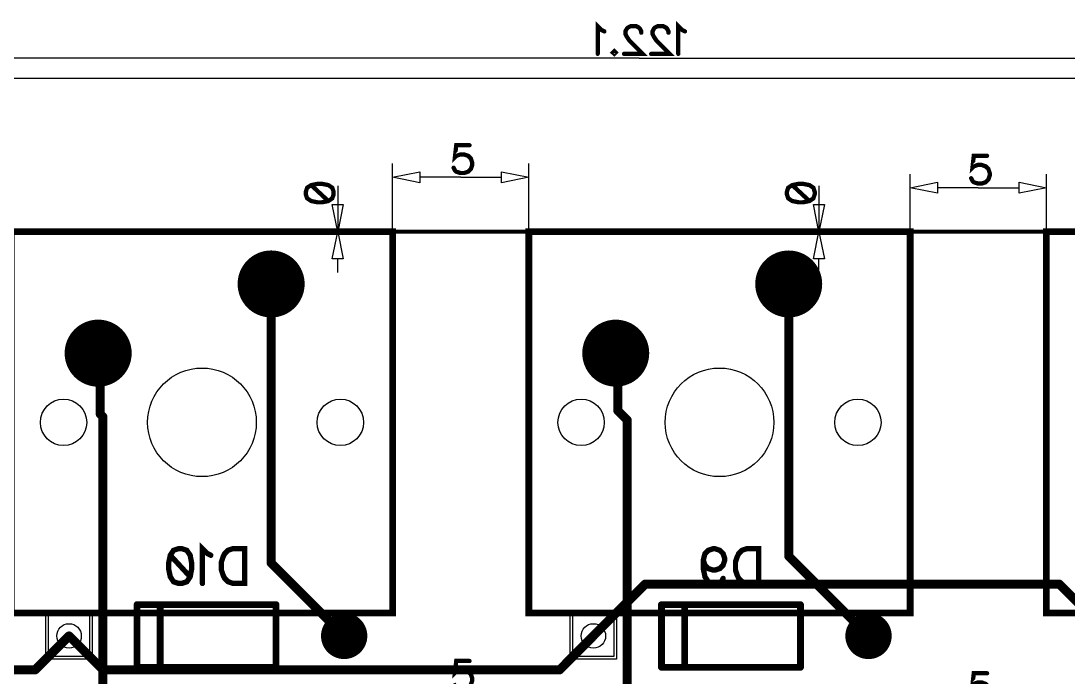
# Model space of a CAD drawing. Extents: x -0.36 to 9.09, y -0.26 to 3.18.
# Drawn here: x 1.51 to 3.023, y 2.152 to 3.1 of the extents above; entities that cross this region are included whole.
import ezdxf

# ---------------------------------------------------------------- set-up
doc = ezdxf.new("R2010")
doc.units = 0
for name, color, linetype in [('Board_Outline', 13, 'CONTINUOUS'), ('Bottom', 6, 'CONTINUOUS'), ('Bottom_Dimension', 15, 'CONTINUOUS'), ('Bottom_Mask', 10, 'CONTINUOUS'), ('Bottom_Silk', 11, 'CONTINUOUS'), ('Drill_Bottom', 8, 'CONTINUOUS'), ('Drill_Top', 7, 'CONTINUOUS'), ('Top', 5, 'CONTINUOUS'), ('Top_Dimension', 14, 'CONTINUOUS'), ('Top_Mask', 3, 'CONTINUOUS'), ('Top_Silk', 2, 'CONTINUOUS')]:
    doc.layers.add(name, color=color, linetype=linetype)

msp = doc.modelspace()

# ---------------------------------------------------------------- linework, layer by layer
at = {"layer": 'Board_Outline', "linetype": 'CONTINUOUS', "const_width": 0.0055}
msp.add_lwpolyline([(0, 2.7953), (8.7795, 2.7953), (8.7795, 0), (0, 0), (0, 2.7953)], dxfattribs=at)
at = {"layer": 'Bottom', "linetype": 'CONTINUOUS'}
for points, const_width in [([(1.8939, 2.7197, 1), (1.8494, 2.7197, 1), (1.8939, 2.7197, 1)], 0.0445), ([(2.6419, 2.7197, 1), (2.5974, 2.7197, 1), (2.6419, 2.7197, 1)], 0.0445), ([(1.8684, 2.7197, 1), (1.8749, 2.7197, 1), (1.8684, 2.7197, 1)], 0.0065), ([(2.6164, 2.7197, 1), (2.6229, 2.7197, 1), (2.6164, 2.7197, 1)], 0.0065), ([(1.6439, 2.6197, 1), (1.5994, 2.6197, 1), (1.6439, 2.6197, 1)], 0.0445), ([(2.3919, 2.6197, 1), (2.3474, 2.6197, 1), (2.3919, 2.6197, 1)], 0.0445), ([(1.6184, 2.6197, 1), (1.6249, 2.6197, 1), (1.6184, 2.6197, 1)], 0.0065), ([(1.6184, 2.6197, 1), (1.6249, 2.6197, 1), (1.6184, 2.6197, 1)], 0.0065), ([(1.6214, 2.6167, 1), (1.6279, 2.6167, 1), (1.6214, 2.6167, 1)], 0.0065), ([(1.6214, 2.6167, 1), (1.6279, 2.6167, 1), (1.6214, 2.6167, 1)], 0.0065), ([(2.3664, 2.6197, 1), (2.3729, 2.6197, 1), (2.3664, 2.6197, 1)], 0.0065), ([(2.3664, 2.6197, 1), (2.3729, 2.6197, 1), (2.3664, 2.6197, 1)], 0.0065), ([(2.3694, 2.6167, 1), (2.3759, 2.6167, 1), (2.3694, 2.6167, 1)], 0.0065), ([(2.3694, 2.6167, 1), (2.3759, 2.6167, 1), (2.3694, 2.6167, 1)], 0.0065), ([(2.3694, 2.5366, 1), (2.3759, 2.5366, 1), (2.3694, 2.5366, 1)], 0.0065), ([(2.3694, 2.5366, 1), (2.3759, 2.5366, 1), (2.3694, 2.5366, 1)], 0.0065), ([(1.6214, 2.5317, 1), (1.6279, 2.5317, 1), (1.6214, 2.5317, 1)], 0.0065), ([(1.6214, 2.5317, 1), (1.6279, 2.5317, 1), (1.6214, 2.5317, 1)], 0.0065), ([(1.6253, 2.5277, 1), (1.6318, 2.5277, 1), (1.6253, 2.5277, 1)], 0.0065), ([(1.6253, 2.5277, 1), (1.6318, 2.5277, 1), (1.6253, 2.5277, 1)], 0.0065), ([(2.3832, 2.5228, 1), (2.3897, 2.5228, 1), (2.3832, 2.5228, 1)], 0.0065), ([(2.3832, 2.5228, 1), (2.3897, 2.5228, 1), (2.3832, 2.5228, 1)], 0.0065), ([(2.6164, 2.3263, 1), (2.6229, 2.3263, 1), (2.6164, 2.3263, 1)], 0.0065), ([(2.6164, 2.3263, 1), (2.6229, 2.3263, 1), (2.6164, 2.3263, 1)], 0.0065), ([(1.8684, 2.3165, 1), (1.8749, 2.3165, 1), (1.8684, 2.3165, 1)], 0.0065), ([(1.8684, 2.3165, 1), (1.8749, 2.3165, 1), (1.8684, 2.3165, 1)], 0.0065), ([(1.992, 2.211, 1), (1.9624, 2.211, 1), (1.992, 2.211, 1)], 0.0295), ([(2.7498, 2.211, 1), (2.7203, 2.211, 1), (2.7498, 2.211, 1)], 0.0295), ([(1.9739, 2.211, 1), (1.9804, 2.211, 1), (1.9739, 2.211, 1)], 0.0065), ([(2.7318, 2.211, 1), (2.7383, 2.211, 1), (2.7318, 2.211, 1)], 0.0065)]:
    msp.add_lwpolyline(points, format="xyb", dxfattribs=dict(at, const_width=const_width))
at = {"layer": 'Bottom', "linetype": 'CONTINUOUS', "const_width": 0.013}
for points in [[(1.8717, 2.3165), (1.8717, 2.7197)], [(2.6197, 2.3263), (2.6197, 2.7197)], [(1.6217, 2.6197), (1.6217, 2.6197)], [(1.6217, 2.6197), (1.6246, 2.6167)], [(1.6246, 2.6167), (1.6246, 2.5317)], [(2.3697, 2.6197), (2.3697, 2.6197)], [(2.3727, 2.6167), (2.3697, 2.6197)], [(2.3727, 2.5366), (2.3727, 2.6167)], [(2.3864, 2.5228), (2.3727, 2.5366)], [(1.6246, 2.5317), (1.6286, 2.5277)], [(1.6286, 2.5277), (1.6286, 2.1394)], [(2.3864, 2.0878), (2.3864, 2.5228)], [(2.7351, 2.211), (2.6197, 2.3263)], [(1.9772, 2.211), (1.8717, 2.3165)]]:
    msp.add_lwpolyline(points, dxfattribs=at)
at = {"layer": 'Bottom', "linetype": 'CONTINUOUS'}
for points in [[(1.6091, 2.1814), (1.55, 2.1814), (1.55, 2.2405), (1.6091, 2.2405), (1.6091, 2.1814)], [(2.367, 2.1814), (2.3079, 2.1814), (2.3079, 2.2405), (2.367, 2.2405), (2.367, 2.1814)]]:
    msp.add_lwpolyline(points, dxfattribs=at)
at = {"layer": 'Bottom_Dimension', "linetype": 'CONTINUOUS', "const_width": 0.0062}
for points in [[(2.3533, 3.0848), (2.3494, 3.0867), (2.3437, 3.0924), (2.3437, 3.0523)], [(2.4067, 3.0829), (2.4067, 3.0848), (2.4048, 3.0886), (2.4029, 3.0905), (2.399, 3.0924), (2.3914, 3.0924), (2.3876, 3.0905), (2.3857, 3.0886), (2.3837, 3.0848), (2.3837, 3.081), (2.3857, 3.0771), (2.3895, 3.0714), (2.4086, 3.0523), (2.3818, 3.0523)], [(2.4458, 3.0829), (2.4458, 3.0848), (2.4439, 3.0886), (2.442, 3.0905), (2.4382, 3.0924), (2.4305, 3.0924), (2.4267, 3.0905), (2.4248, 3.0886), (2.4229, 3.0848), (2.4229, 3.081), (2.4248, 3.0771), (2.4286, 3.0714), (2.4478, 3.0523), (2.421, 3.0523)], [(2.4697, 3.0848), (2.4659, 3.0867), (2.4601, 3.0924), (2.4601, 3.0523)], [(2.3676, 3.0561), (2.3695, 3.0542), (2.3676, 3.0523), (2.3656, 3.0542), (2.3676, 3.0561)]]:
    msp.add_lwpolyline(points, dxfattribs=at)
at = {"layer": 'Bottom_Dimension', "linetype": 'CONTINUOUS', "const_width": 0.0031}
for points in [[(2.3517, 3.0848, 1), (2.3548, 3.0848, 1), (2.3517, 3.0848, 1)], [(2.4682, 3.0848, 1), (2.4713, 3.0848, 1), (2.4682, 3.0848, 1)], [(2.4051, 3.0829, 1), (2.4082, 3.0829, 1), (2.4051, 3.0829, 1)], [(2.4443, 3.0829, 1), (2.4474, 3.0829, 1), (2.4443, 3.0829, 1)], [(2.366, 3.0561, 1), (2.3691, 3.0561, 1), (2.366, 3.0561, 1)], [(2.3422, 3.0523, 1), (2.3452, 3.0523, 1), (2.3422, 3.0523, 1)], [(2.3803, 3.0523, 1), (2.3834, 3.0523, 1), (2.3803, 3.0523, 1)], [(2.4194, 3.0523, 1), (2.4225, 3.0523, 1), (2.4194, 3.0523, 1)], [(2.4586, 3.0523, 1), (2.4617, 3.0523, 1), (2.4586, 3.0523, 1)]]:
    msp.add_lwpolyline(points, format="xyb", dxfattribs=at)
at = {"layer": 'Bottom_Dimension', "linetype": 'CONTINUOUS'}
for points in [[(2.4036, 3.0463), (0.0394, 3.0463)], [(2.4036, 3.0463), (4.7679, 3.0463)]]:
    msp.add_lwpolyline(points, dxfattribs=at)
at = {"layer": 'Bottom_Mask', "linetype": 'CONTINUOUS'}
for points, const_width in [([(1.8959, 2.7197, 1), (1.8474, 2.7197, 1), (1.8959, 2.7197, 1)], 0.0484), ([(1.8474, 2.7197, 1), (1.8959, 2.7197, 1), (1.8474, 2.7197, 1)], 0.0484), ([(2.6439, 2.7197, 1), (2.5955, 2.7197, 1), (2.6439, 2.7197, 1)], 0.0484), ([(2.5955, 2.7197, 1), (2.6439, 2.7197, 1), (2.5955, 2.7197, 1)], 0.0484), ([(1.6459, 2.6197, 1), (1.5974, 2.6197, 1), (1.6459, 2.6197, 1)], 0.0484), ([(1.5974, 2.6197, 1), (1.6459, 2.6197, 1), (1.5974, 2.6197, 1)], 0.0484), ([(2.3939, 2.6197, 1), (2.3455, 2.6197, 1), (2.3939, 2.6197, 1)], 0.0484), ([(2.3455, 2.6197, 1), (2.3939, 2.6197, 1), (2.3455, 2.6197, 1)], 0.0484), ([(1.9939, 2.211, 1), (1.9605, 2.211, 1), (1.9939, 2.211, 1)], 0.0335), ([(1.9605, 2.211, 1), (1.9939, 2.211, 1), (1.9605, 2.211, 1)], 0.0335), ([(2.7518, 2.211, 1), (2.7183, 2.211, 1), (2.7518, 2.211, 1)], 0.0335), ([(2.7183, 2.211, 1), (2.7518, 2.211, 1), (2.7183, 2.211, 1)], 0.0335)]:
    msp.add_lwpolyline(points, format="xyb", dxfattribs=dict(at, const_width=const_width))
for points in [[(1.613, 2.1775), (1.5461, 2.1775), (1.5461, 2.2444), (1.613, 2.2444), (1.613, 2.1775)], [(2.3709, 2.1775), (2.304, 2.1775), (2.304, 2.2444), (2.3709, 2.2444), (2.3709, 2.1775)]]:
    msp.add_lwpolyline(points, dxfattribs=at)
at = {"layer": 'Bottom_Silk', "linetype": 'CONTINUOUS'}
for points, const_width in [([(1.7844, 2.3276), (1.7796, 2.33), (1.7724, 2.3371), (1.7724, 2.2869)], 0.0077), ([(1.7426, 2.3371), (1.7498, 2.3347), (1.7546, 2.3276), (1.7569, 2.3156), (1.7569, 2.3084), (1.7546, 2.2965), (1.7498, 2.2893), (1.7426, 2.2869), (1.7378, 2.2869), (1.7306, 2.2893), (1.7259, 2.2965), (1.7234, 2.3084), (1.7234, 2.3156), (1.7259, 2.3276), (1.7306, 2.3347), (1.7378, 2.3371), (1.7426, 2.3371)], 0.0077), ([(1.7259, 2.3276), (1.7546, 2.2965)], 0.0077), ([(1.8333, 2.3372), (1.8333, 2.2869), (1.8166, 2.2869), (1.8094, 2.2894), (1.8046, 2.2941), (1.8022, 2.2989), (1.7998, 2.3061), (1.7998, 2.318), (1.8022, 2.3252), (1.8046, 2.33), (1.8094, 2.3348), (1.8166, 2.3372), (1.8333, 2.3372)], 0.0077), ([(2.4962, 2.3204), (2.4987, 2.3132), (2.5034, 2.3084), (2.5106, 2.3061), (2.513, 2.3061), (2.5202, 2.3084), (2.5249, 2.3132), (2.5273, 2.3204), (2.5273, 2.3228), (2.5249, 2.33), (2.5202, 2.3347), (2.513, 2.3371), (2.5106, 2.3371), (2.5034, 2.3347), (2.4987, 2.33), (2.4962, 2.3204), (2.4962, 2.3084), (2.4987, 2.2965), (2.5034, 2.2893), (2.5106, 2.2869), (2.5153, 2.2869), (2.5225, 2.2893), (2.5249, 2.2941)], 0.0077), ([(2.5763, 2.3372), (2.5763, 2.2869), (2.5595, 2.2869), (2.5523, 2.2894), (2.5475, 2.2941), (2.5452, 2.2989), (2.5428, 2.3061), (2.5428, 2.318), (2.5452, 2.3252), (2.5475, 2.33), (2.5523, 2.3348), (2.5595, 2.3372), (2.5763, 2.3372)], 0.0077), ([(1.6779, 2.2562), (1.6779, 2.1657)], 0.0098), ([(1.6779, 2.2562), (1.8788, 2.2562)], 0.0098), ([(1.7113, 2.2562), (1.7113, 2.1657)], 0.0098), ([(1.8788, 2.2562), (1.8788, 2.1657)], 0.0098), ([(2.4358, 2.2562), (2.4358, 2.1657)], 0.0098), ([(2.4358, 2.2562), (2.6367, 2.2562)], 0.0098), ([(2.4692, 2.2562), (2.4692, 2.1657)], 0.0098), ([(2.6367, 2.2562), (2.6367, 2.1657)], 0.0098), ([(1.6779, 2.1657), (1.8788, 2.1657)], 0.0098), ([(2.4358, 2.1657), (2.6367, 2.1657)], 0.0098)]:
    msp.add_lwpolyline(points, dxfattribs=dict(at, const_width=const_width))
for points, const_width in [([(1.7239, 2.3276, 1), (1.7278, 2.3276, 1), (1.7239, 2.3276, 1)], 0.0039), ([(1.7406, 2.3371, 1), (1.7445, 2.3371, 1), (1.7406, 2.3371, 1)], 0.0039), ([(1.7824, 2.3276, 1), (1.7863, 2.3276, 1), (1.7824, 2.3276, 1)], 0.0039), ([(1.8314, 2.3372, 1), (1.8352, 2.3372, 1), (1.8314, 2.3372, 1)], 0.0039), ([(2.5743, 2.3372, 1), (2.5782, 2.3372, 1), (2.5743, 2.3372, 1)], 0.0039), ([(2.4943, 2.3204, 1), (2.4982, 2.3204, 1), (2.4943, 2.3204, 1)], 0.0039), ([(1.7526, 2.2965, 1), (1.7565, 2.2965, 1), (1.7526, 2.2965, 1)], 0.0039), ([(1.7704, 2.2869, 1), (1.7743, 2.2869, 1), (1.7704, 2.2869, 1)], 0.0039), ([(2.523, 2.2941, 1), (2.5268, 2.2941, 1), (2.523, 2.2941, 1)], 0.0039), ([(1.6754, 2.2562, 1), (1.6804, 2.2562, 1), (1.6754, 2.2562, 1)], 0.0049), ([(1.6754, 2.2562, 1), (1.6804, 2.2562, 1), (1.6754, 2.2562, 1)], 0.0049), ([(1.7088, 2.2562, 1), (1.7137, 2.2562, 1), (1.7088, 2.2562, 1)], 0.0049), ([(1.8764, 2.2562, 1), (1.8813, 2.2562, 1), (1.8764, 2.2562, 1)], 0.0049), ([(1.8764, 2.2562, 1), (1.8813, 2.2562, 1), (1.8764, 2.2562, 1)], 0.0049), ([(2.4333, 2.2562, 1), (2.4382, 2.2562, 1), (2.4333, 2.2562, 1)], 0.0049), ([(2.4333, 2.2562, 1), (2.4382, 2.2562, 1), (2.4333, 2.2562, 1)], 0.0049), ([(2.4667, 2.2562, 1), (2.4716, 2.2562, 1), (2.4667, 2.2562, 1)], 0.0049), ([(2.6343, 2.2562, 1), (2.6392, 2.2562, 1), (2.6343, 2.2562, 1)], 0.0049), ([(2.6343, 2.2562, 1), (2.6392, 2.2562, 1), (2.6343, 2.2562, 1)], 0.0049), ([(1.6754, 2.1657, 1), (1.6804, 2.1657, 1), (1.6754, 2.1657, 1)], 0.0049), ([(1.6754, 2.1657, 1), (1.6804, 2.1657, 1), (1.6754, 2.1657, 1)], 0.0049), ([(1.7088, 2.1657, 1), (1.7137, 2.1657, 1), (1.7088, 2.1657, 1)], 0.0049), ([(1.8764, 2.1657, 1), (1.8813, 2.1657, 1), (1.8764, 2.1657, 1)], 0.0049), ([(1.8764, 2.1657, 1), (1.8813, 2.1657, 1), (1.8764, 2.1657, 1)], 0.0049), ([(2.4333, 2.1657, 1), (2.4382, 2.1657, 1), (2.4333, 2.1657, 1)], 0.0049), ([(2.4333, 2.1657, 1), (2.4382, 2.1657, 1), (2.4333, 2.1657, 1)], 0.0049), ([(2.4667, 2.1657, 1), (2.4716, 2.1657, 1), (2.4667, 2.1657, 1)], 0.0049), ([(2.6343, 2.1657, 1), (2.6392, 2.1657, 1), (2.6343, 2.1657, 1)], 0.0049), ([(2.6343, 2.1657, 1), (2.6392, 2.1657, 1), (2.6343, 2.1657, 1)], 0.0049)]:
    msp.add_lwpolyline(points, format="xyb", dxfattribs=dict(at, const_width=const_width))
at = {"layer": 'Drill_Bottom'}
for centre, radius in [((1.8717, 2.7197), 0.0295), ((2.6197, 2.7197), 0.0295), ((1.6217, 2.6197), 0.0295), ((2.3697, 2.6197), 0.0295), ((1.7717, 2.5197), 0.0785), ((2.5197, 2.5197), 0.0785), ((1.5717, 2.5197), 0.0335), ((1.9717, 2.5197), 0.0335), ((2.3197, 2.5197), 0.0335), ((2.7197, 2.5197), 0.0335), ((1.5796, 2.211), 0.0177), ((1.9772, 2.211), 0.0177), ((2.3374, 2.211), 0.0177), ((2.7351, 2.211), 0.0177)]:
    msp.add_circle(centre, radius, dxfattribs=at)
at = {"layer": 'Drill_Top'}
for centre, radius in [((1.8717, 2.7197), 0.0295), ((2.6197, 2.7197), 0.0295), ((1.6217, 2.6197), 0.0295), ((2.3697, 2.6197), 0.0295), ((1.7717, 2.5197), 0.0785), ((2.5197, 2.5197), 0.0785), ((1.5717, 2.5197), 0.0335), ((1.9717, 2.5197), 0.0335), ((2.3197, 2.5197), 0.0335), ((2.7197, 2.5197), 0.0335), ((1.5796, 2.211), 0.0177), ((1.9772, 2.211), 0.0177), ((2.3374, 2.211), 0.0177), ((2.7351, 2.211), 0.0177)]:
    msp.add_circle(centre, radius, dxfattribs=at)
at = {"layer": 'Top', "linetype": 'CONTINUOUS'}
for points, const_width in [([(1.8939, 2.7197, 1), (1.8494, 2.7197, 1), (1.8939, 2.7197, 1)], 0.0445), ([(2.6419, 2.7197, 1), (2.5974, 2.7197, 1), (2.6419, 2.7197, 1)], 0.0445), ([(1.6439, 2.6197, 1), (1.5994, 2.6197, 1), (1.6439, 2.6197, 1)], 0.0445), ([(2.3919, 2.6197, 1), (2.3474, 2.6197, 1), (2.3919, 2.6197, 1)], 0.0445), ([(2.4092, 2.286, 1), (2.4157, 2.286, 1), (2.4092, 2.286, 1)], 0.0065), ([(2.4092, 2.286, 1), (2.4157, 2.286, 1), (2.4092, 2.286, 1)], 0.0065), ([(3.0072, 2.286, 1), (3.0137, 2.286, 1), (3.0072, 2.286, 1)], 0.0065), ([(3.0072, 2.286, 1), (3.0137, 2.286, 1), (3.0072, 2.286, 1)], 0.0065), ([(1.992, 2.211, 1), (1.9624, 2.211, 1), (1.992, 2.211, 1)], 0.0295), ([(2.7498, 2.211, 1), (2.7203, 2.211, 1), (2.7498, 2.211, 1)], 0.0295), ([(1.5763, 2.211, 1), (1.5828, 2.211, 1), (1.5763, 2.211, 1)], 0.0065), ([(1.5763, 2.211, 1), (1.5828, 2.211, 1), (1.5763, 2.211, 1)], 0.0065), ([(2.3342, 2.211, 1), (2.3407, 2.211, 1), (2.3342, 2.211, 1)], 0.0065), ([(2.3342, 2.211, 1), (2.3407, 2.211, 1), (2.3342, 2.211, 1)], 0.0065), ([(1.5273, 2.1619, 1), (1.5338, 2.1619, 1), (1.5273, 2.1619, 1)], 0.0065), ([(1.5273, 2.1619, 1), (1.5338, 2.1619, 1), (1.5273, 2.1619, 1)], 0.0065), ([(1.6253, 2.1619, 1), (1.6318, 2.1619, 1), (1.6253, 2.1619, 1)], 0.0065), ([(1.6253, 2.1619, 1), (1.6318, 2.1619, 1), (1.6253, 2.1619, 1)], 0.0065), ([(2.2852, 2.1619, 1), (2.2917, 2.1619, 1), (2.2852, 2.1619, 1)], 0.0065), ([(2.2852, 2.1619, 1), (2.2917, 2.1619, 1), (2.2852, 2.1619, 1)], 0.0065)]:
    msp.add_lwpolyline(points, format="xyb", dxfattribs=dict(at, const_width=const_width))
at = {"layer": 'Top', "linetype": 'CONTINUOUS', "const_width": 0.013}
for points in [[(2.4124, 2.286), (2.3374, 2.211)], [(3.0105, 2.286), (2.4124, 2.286)], [(3.0855, 2.211), (3.0105, 2.286)], [(1.5796, 2.211), (1.5305, 2.1619)], [(1.6286, 2.1619), (1.5796, 2.211)], [(2.3374, 2.211), (2.2884, 2.1619)], [(1.5305, 2.1619), (0.9002, 2.1619)], [(2.2884, 2.1619), (1.6286, 2.1619)]]:
    msp.add_lwpolyline(points, dxfattribs=at)
at = {"layer": 'Top', "linetype": 'CONTINUOUS'}
for points in [[(1.6091, 2.1814), (1.55, 2.1814), (1.55, 2.2405), (1.6091, 2.2405), (1.6091, 2.1814)], [(2.367, 2.1814), (2.3079, 2.1814), (2.3079, 2.2405), (2.367, 2.2405), (2.367, 2.1814)]]:
    msp.add_lwpolyline(points, dxfattribs=at)
at = {"layer": 'Top_Dimension', "linetype": 'CONTINUOUS'}
for points in [[(4.3898, 3.0167), (0.0394, 3.0167)], [(2.0472, 2.7953), (2.0472, 2.8937)], [(2.2441, 2.7953), (2.2441, 2.8937)], [(2.0472, 2.874), (2.0866, 2.8819), (2.0866, 2.8661), (2.0472, 2.874)], [(2.2441, 2.874), (2.2047, 2.8661), (2.2047, 2.8819), (2.2441, 2.874)], [(2.7953, 2.7953), (2.7953, 2.8785)], [(2.9921, 2.7953), (2.9921, 2.8785)], [(1.968, 2.8614), (1.968, 2.7953)], [(2.1457, 2.874), (2.0866, 2.874)], [(2.1457, 2.874), (2.2047, 2.874)], [(2.6633, 2.8614), (2.6633, 2.7953)], [(2.7953, 2.8589), (2.8346, 2.8667), (2.8346, 2.851), (2.7953, 2.8589)], [(2.9921, 2.8589), (2.9528, 2.851), (2.9528, 2.8667), (2.9921, 2.8589)], [(1.968, 2.8543), (1.968, 2.8346)], [(2.6633, 2.8543), (2.6633, 2.8346)], [(2.8937, 2.8589), (2.8346, 2.8589)], [(2.8937, 2.8589), (2.9528, 2.8589)], [(1.968, 2.7953), (1.9601, 2.8346), (1.9759, 2.8346), (1.968, 2.7953)], [(2.6633, 2.7953), (2.6555, 2.8346), (2.6712, 2.8346), (2.6633, 2.7953)], [(2.0472, 2.7953), (1.9483, 2.7953)], [(2.2441, 2.7953), (1.9483, 2.7953)], [(1.968, 2.7953), (1.9759, 2.7559), (1.9601, 2.7559), (1.968, 2.7953)], [(1.968, 2.7953), (1.968, 2.7953)], [(2.7953, 2.7953), (2.6436, 2.7953)], [(2.9921, 2.7953), (2.6436, 2.7953)], [(2.6633, 2.7953), (2.6712, 2.7559), (2.6555, 2.7559), (2.6633, 2.7953)], [(2.6633, 2.7953), (2.6633, 2.7953)], [(1.968, 2.7362), (1.968, 2.7559)], [(2.6633, 2.7362), (2.6633, 2.7559)]]:
    msp.add_lwpolyline(points, dxfattribs=at)
at = {"layer": 'Top_Dimension', "linetype": 'CONTINUOUS', "const_width": 0.0062}
for points in [[(2.1583, 2.9202), (2.1392, 2.9202), (2.1373, 2.903), (2.1392, 2.9049), (2.145, 2.9068), (2.1507, 2.9068), (2.1564, 2.9049), (2.1603, 2.9011), (2.1622, 2.8953), (2.1622, 2.8915), (2.1603, 2.8858), (2.1564, 2.882), (2.1507, 2.8801), (2.145, 2.8801), (2.1392, 2.882), (2.1373, 2.8839), (2.1354, 2.8877)], [(2.9063, 2.905), (2.8872, 2.905), (2.8853, 2.8878), (2.8872, 2.8897), (2.893, 2.8917), (2.8987, 2.8917), (2.9044, 2.8897), (2.9083, 2.8859), (2.9102, 2.8802), (2.9102, 2.8764), (2.9083, 2.8706), (2.9044, 2.8668), (2.8987, 2.8649), (2.893, 2.8649), (2.8872, 2.8668), (2.8853, 2.8687), (2.8834, 2.8725)], [(1.9218, 2.8492), (1.9237, 2.8435), (1.9295, 2.8396), (1.939, 2.8377), (1.9448, 2.8377), (1.9543, 2.8396), (1.96, 2.8435), (1.962, 2.8492), (1.962, 2.853), (1.96, 2.8588), (1.9543, 2.8626), (1.9448, 2.8645), (1.939, 2.8645), (1.9295, 2.8626), (1.9237, 2.8588), (1.9218, 2.853), (1.9218, 2.8492)], [(1.9295, 2.8626), (1.9543, 2.8396)], [(2.6171, 2.8492), (2.619, 2.8435), (2.6248, 2.8396), (2.6343, 2.8377), (2.6401, 2.8377), (2.6496, 2.8396), (2.6554, 2.8435), (2.6573, 2.8492), (2.6573, 2.853), (2.6554, 2.8588), (2.6496, 2.8626), (2.6401, 2.8645), (2.6343, 2.8645), (2.6248, 2.8626), (2.619, 2.8588), (2.6171, 2.853), (2.6171, 2.8492)], [(2.6248, 2.8626), (2.6496, 2.8396)], [(2.1583, 2.1748), (2.1392, 2.1748), (2.1373, 2.1576), (2.1392, 2.1595), (2.145, 2.1615), (2.1507, 2.1615), (2.1564, 2.1595), (2.1603, 2.1557), (2.1622, 2.15), (2.1622, 2.1462), (2.1603, 2.1404), (2.1564, 2.1366), (2.1507, 2.1347), (2.145, 2.1347), (2.1392, 2.1366), (2.1373, 2.1385), (2.1354, 2.1423)], [(2.9063, 2.157), (2.8872, 2.157), (2.8853, 2.1398), (2.8872, 2.1417), (2.893, 2.1437), (2.8987, 2.1437), (2.9044, 2.1417), (2.9083, 2.1379), (2.9102, 2.1322), (2.9102, 2.1284), (2.9083, 2.1226), (2.9044, 2.1188), (2.8987, 2.1169), (2.893, 2.1169), (2.8872, 2.1188), (2.8853, 2.1207), (2.8834, 2.1245)]]:
    msp.add_lwpolyline(points, dxfattribs=at)
at = {"layer": 'Top_Dimension', "linetype": 'CONTINUOUS', "const_width": 0.0031}
for points in [[(2.1568, 2.9202, 1), (2.1599, 2.9202, 1), (2.1568, 2.9202, 1)], [(2.9048, 2.905, 1), (2.9079, 2.905, 1), (2.9048, 2.905, 1)], [(2.1338, 2.8877, 1), (2.1369, 2.8877, 1), (2.1338, 2.8877, 1)], [(2.8818, 2.8725, 1), (2.8849, 2.8725, 1), (2.8818, 2.8725, 1)], [(1.9279, 2.8626, 1), (1.931, 2.8626, 1), (1.9279, 2.8626, 1)], [(2.6233, 2.8626, 1), (2.6263, 2.8626, 1), (2.6233, 2.8626, 1)], [(1.9203, 2.8492, 1), (1.9233, 2.8492, 1), (1.9203, 2.8492, 1)], [(2.6156, 2.8492, 1), (2.6187, 2.8492, 1), (2.6156, 2.8492, 1)], [(1.9528, 2.8396, 1), (1.9558, 2.8396, 1), (1.9528, 2.8396, 1)], [(2.6481, 2.8396, 1), (2.6512, 2.8396, 1), (2.6481, 2.8396, 1)], [(2.1568, 2.1748, 1), (2.1599, 2.1748, 1), (2.1568, 2.1748, 1)], [(2.9048, 2.157, 1), (2.9079, 2.157, 1), (2.9048, 2.157, 1)]]:
    msp.add_lwpolyline(points, format="xyb", dxfattribs=at)
at = {"layer": 'Top_Mask', "linetype": 'CONTINUOUS'}
for points, const_width in [([(1.8959, 2.7197, 1), (1.8474, 2.7197, 1), (1.8959, 2.7197, 1)], 0.0484), ([(1.8474, 2.7197, 1), (1.8959, 2.7197, 1), (1.8474, 2.7197, 1)], 0.0484), ([(2.6439, 2.7197, 1), (2.5955, 2.7197, 1), (2.6439, 2.7197, 1)], 0.0484), ([(2.5955, 2.7197, 1), (2.6439, 2.7197, 1), (2.5955, 2.7197, 1)], 0.0484), ([(1.6459, 2.6197, 1), (1.5974, 2.6197, 1), (1.6459, 2.6197, 1)], 0.0484), ([(1.5974, 2.6197, 1), (1.6459, 2.6197, 1), (1.5974, 2.6197, 1)], 0.0484), ([(2.3939, 2.6197, 1), (2.3455, 2.6197, 1), (2.3939, 2.6197, 1)], 0.0484), ([(2.3455, 2.6197, 1), (2.3939, 2.6197, 1), (2.3455, 2.6197, 1)], 0.0484), ([(1.9939, 2.211, 1), (1.9605, 2.211, 1), (1.9939, 2.211, 1)], 0.0335), ([(1.9605, 2.211, 1), (1.9939, 2.211, 1), (1.9605, 2.211, 1)], 0.0335), ([(2.7518, 2.211, 1), (2.7183, 2.211, 1), (2.7518, 2.211, 1)], 0.0335), ([(2.7183, 2.211, 1), (2.7518, 2.211, 1), (2.7183, 2.211, 1)], 0.0335)]:
    msp.add_lwpolyline(points, format="xyb", dxfattribs=dict(at, const_width=const_width))
for points in [[(1.613, 2.1775), (1.5461, 2.1775), (1.5461, 2.2444), (1.613, 2.2444), (1.613, 2.1775)], [(2.3709, 2.1775), (2.304, 2.1775), (2.304, 2.2444), (2.3709, 2.2444), (2.3709, 2.1775)]]:
    msp.add_lwpolyline(points, dxfattribs=at)
at = {"layer": 'Top_Silk', "linetype": 'CONTINUOUS', "const_width": 0.0098}
for points in [[(1.4961, 2.7953), (2.0472, 2.7953), (2.0472, 2.2441), (1.4961, 2.2441), (1.4961, 2.7953)], [(2.2441, 2.7953), (2.7953, 2.7953), (2.7953, 2.2441), (2.2441, 2.2441), (2.2441, 2.7953)], [(2.9921, 2.7953), (3.5433, 2.7953), (3.5433, 2.2441), (2.9921, 2.2441), (2.9921, 2.7953)]]:
    msp.add_lwpolyline(points, dxfattribs=at)

doc.saveas('drawing.dxf')
